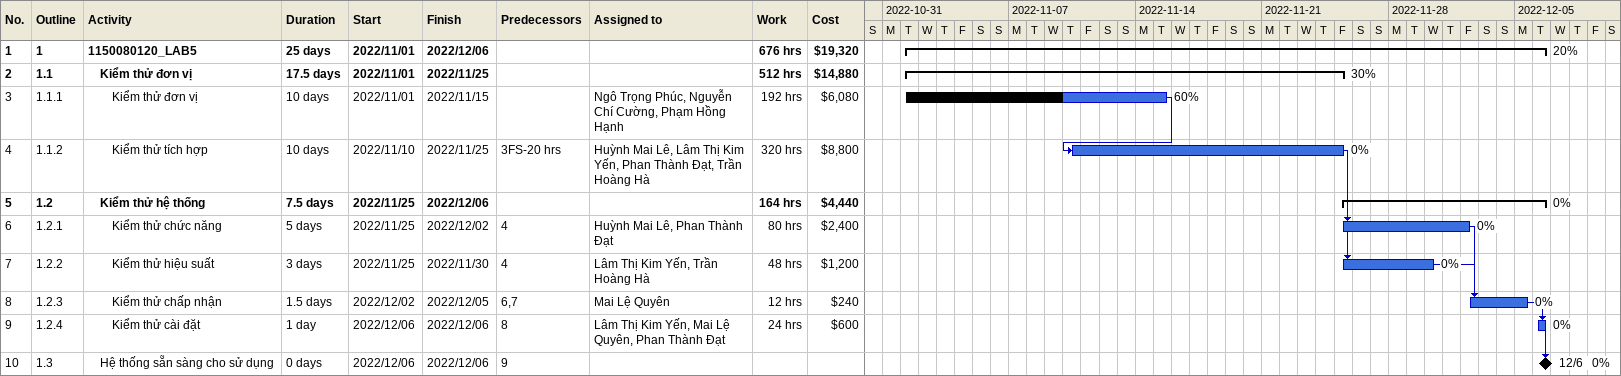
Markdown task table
| ID | WBS | Task | Duration | Start | Finish | Predecessors | Resources | % complete | Work (h) | Cost ($) |
|---|---|---|---|---|---|---|---|---|---|---|
| 1 | 1 | **1150080120_LAB5** | 25d | 2022-11-01 | 2022-12-06 |  |  | 20 | 676 | 19320 |
| 2 | 1.1 | **Kiểm thử đơn vị** | 17.5d | 2022-11-01 | 2022-11-25 |  |  | 30 | 512 | 14880 |
| 3 | 1.1.1 | Kiểm thử đơn vị | 10d | 2022-11-01 | 2022-11-15 |  | Ngô Trọng Phúc, Nguyễn Chí Cường, Phạm Hồng Hạnh | 60 | 192 | 6080 |
| 4 | 1.1.2 | Kiểm thử tích hợp | 10d | 2022-11-10 | 2022-11-25 | 3FS-20h | Huỳnh Mai Lê, Lâm Thị Kim Yến, Phan Thành Đạt, Trần Hoàng Hà | 0 | 320 | 8800 |
| 5 | 1.2 | **Kiểm thử hệ thống** | 7.5d | 2022-11-25 | 2022-12-06 |  |  | 0 | 164 | 4440 |
| 6 | 1.2.1 | Kiểm thử chức năng | 5d | 2022-11-25 | 2022-12-02 | 4 | Huỳnh Mai Lê, Phan Thành Đạt | 0 | 80 | 2400 |
| 7 | 1.2.2 | Kiểm thử hiệu suất | 3d | 2022-11-25 | 2022-11-30 | 4 | Lâm Thị Kim Yến, Trần Hoàng Hà | 0 | 48 | 1200 |
| 8 | 1.2.3 | Kiểm thử chấp nhận | 1.5d | 2022-12-02 | 2022-12-05 | 6, 7 | Mai Lệ Quyên | 0 | 12 | 240 |
| 9 | 1.2.4 | Kiểm thử cài đặt | 1d | 2022-12-06 | 2022-12-06 | 8 | Lâm Thị Kim Yến, Mai Lệ Quyên, Phan Thành Đạt | 0 | 24 | 600 |
| 10 | 1.3 | Hệ thống sẵn sàng cho sử dụng | 0d | 2022-12-06 | 2022-12-06 | 9 |  | 0 |  |  |
